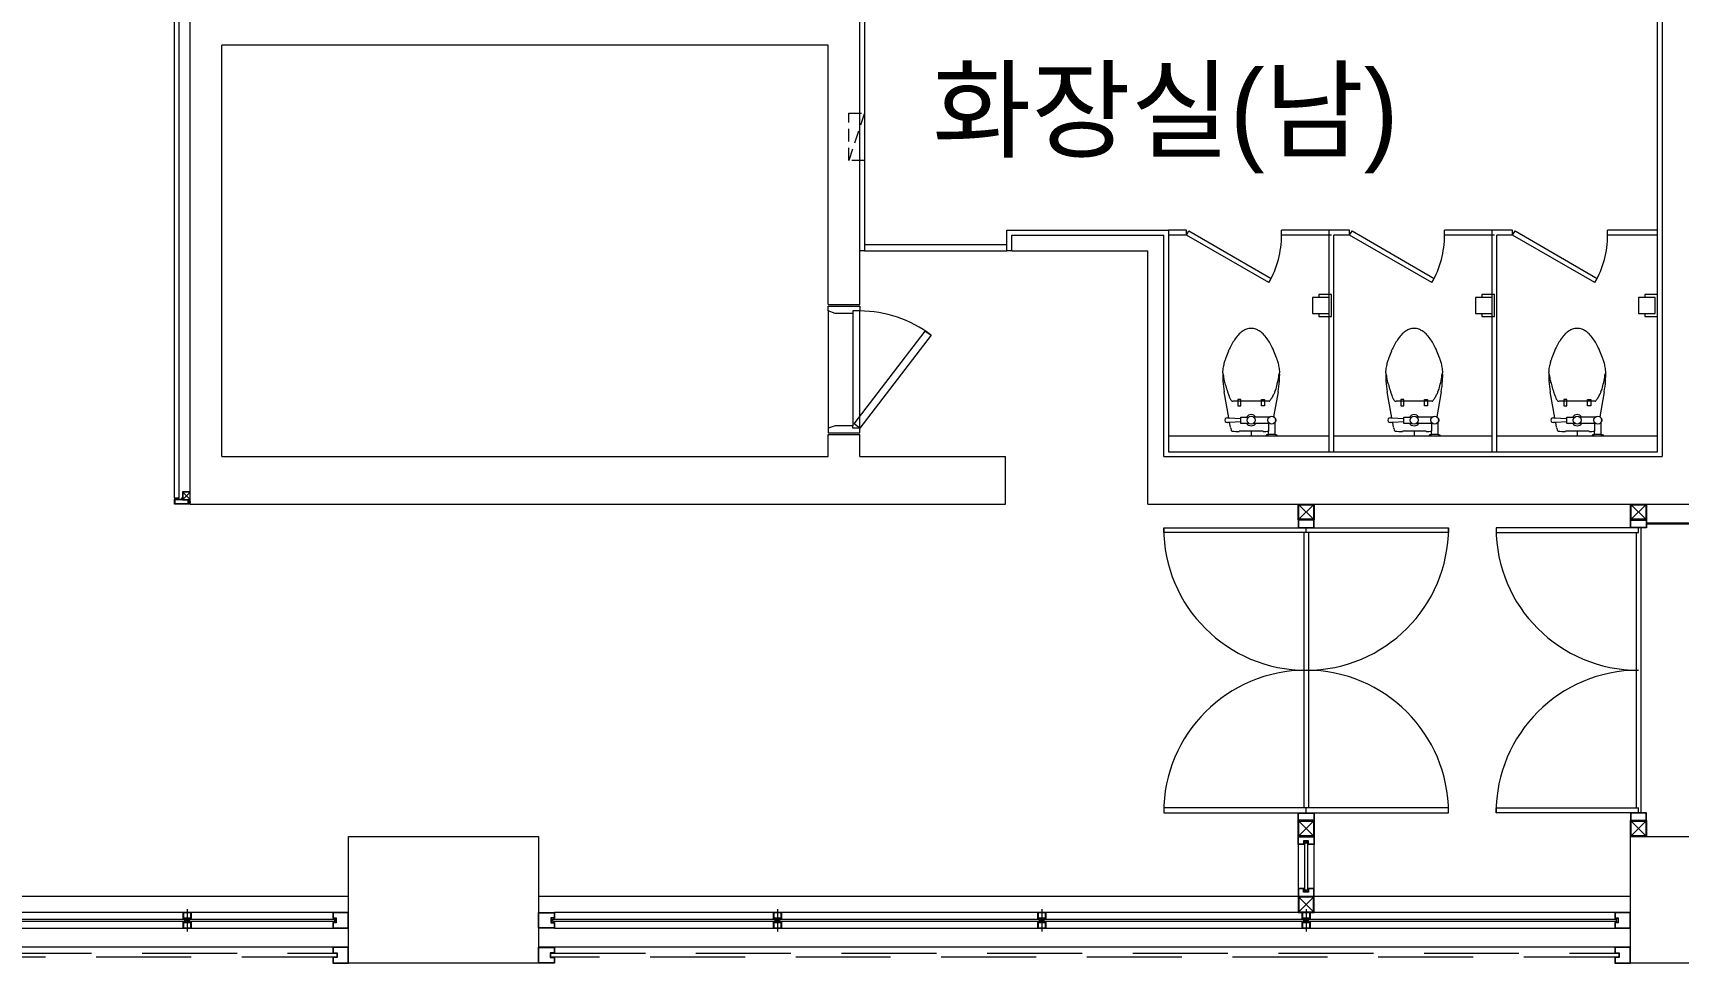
# Model space of a CAD drawing. Header units: millimetres. Extents: x 43806 to 399860, y -65551 to 59129.
# Drawn here: x 79791 to 90186, y -36874 to -30997 of the extents above; entities that cross this region are included whole.
import ezdxf
from ezdxf.enums import TextEntityAlignment as Align

# ---------------------------------------------------------------- set-up
doc = ezdxf.new("R2010")
doc.units = ezdxf.units.MM
doc.header["$LTSCALE"] = 400
doc.header["$MEASUREMENT"] = 0
doc.linetypes.add('광-XR-PLAN$0$HID', pattern=[2.3, 1.5, -0.8])
doc.linetypes.add('광-XR-PLAN$0$HIDDEN', pattern=[0.375, 0.25, -0.125])
doc.layers.add('A', color=8, linetype='CONTINUOUS', lineweight=0)
doc.styles.add('CS', font='', dxfattribs={"height": 300})
doc.styles.get('CS').set_extended_font_data('HYwulM')

msp = doc.modelspace()

# ---------------------------------------------------------------- linework, layer by layer
at = {"layer": 'A', "ltscale": 2}
for p, q in [((85016, -32714), (85016, -30224)), ((85016, -32714), (85016, -30224)), ((90086, -30224), (90086, -33674)), ((85046, -30254), (85046, -32374)), ((90056, -33644), (90056, -30254)), ((80786, -33974), (80786, -30364)), ((80986, -33674), (80986, -31074)), ((84816, -31074), (80986, -31074)), ((84816, -32714), (84816, -31074)), ((85946, -32374), (85946, -32244)), ((85946, -32244), (86913, -32244)), ((85976, -32374), (85976, -32274)), ((85976, -32274), (86836, -32274)), ((86836, -32274), (86836, -32274)), ((86836, -32274), (86936, -32274)), ((86913, -32244), (86913, -32244)), ((86913, -32244), (86966, -32244)), ((86936, -33674), (86936, -32274)), ((86966, -32244), (86966, -33644)), ((85046, -32374), (85016, -32374)), ((85046, -32334), (85946, -32334)), ((85046, -32374), (85946, -32374)), ((85976, -32374), (85946, -32374)), ((85976, -32374), (86836, -32374)), ((86836, -33974), (86836, -32374)), ((84816, -32714), (85016, -32714)), ((84816, -33674), (84816, -33534)), ((84816, -33534), (85016, -33534)), ((85016, -33674), (85016, -33534)), ((80986, -33674), (84816, -33674)), ((85016, -33674), (85936, -33674)), ((85936, -33974), (85936, -33674)), ((85936, -33974), (85936, -33674)), ((86936, -33674), (90086, -33674)), ((86966, -33644), (90056, -33644)), ((80786, -33974), (85936, -33974)), ((86836, -33974), (90286, -33974)), ((90406, -34094), (89986, -34094)), ((90412, -34100), (89986, -34100)), ((81786, -36074), (82986, -36074)), ((81786, -36874), (81786, -36074)), ((82986, -36074), (82986, -36874)), ((89886, -36074), (91086, -36074)), ((89886, -36874), (89886, -36074)), ((81786, -36454), (74886, -36454)), ((87786, -36454), (82986, -36454)), ((89886, -36454), (87886, -36454)), ((81786, -36774), (74886, -36774)), ((89886, -36774), (82986, -36774)), ((82986, -36874), (81786, -36874)), ((91086, -36874), (89886, -36874))]:
    msp.add_line(p, q, dxfattribs=at)
at = {"layer": 'A', "ltscale": 30}
for p, q in [((80686, -33934), (80686, -30314)), ((80716, -33934), (80716, -30314))]:
    msp.add_line(p, q, dxfattribs=at)
at = {"layer": 'A', "linetype": '광-XR-PLAN$0$HIDDEN', "ltscale": 0.8}
for p, q in [((85046, -31504), (84946, -31804)), ((85046, -31504), (84946, -31804)), ((84946, -31804), (84946, -31504)), ((84946, -31504), (85046, -31504)), ((84946, -31804), (84946, -31504)), ((84946, -31504), (85046, -31504)), ((85046, -31504), (85046, -31804)), ((85046, -31504), (85046, -31804)), ((85046, -31804), (84946, -31804)), ((85046, -31804), (84946, -31804))]:
    msp.add_line(p, q, dxfattribs=at)
at = {"layer": 'A', "linetype": 'Continuous'}
for p, q in [((87081, -32244), (86966, -32244)), ((87081, -32274), (86966, -32274)), ((87081, -32274), (87081, -32244)), ((87081, -32274), (87096, -32248)), ((87601, -32574), (87081, -32274)), ((87096, -32248), (87615, -32548)), ((87996, -32244), (87681, -32244)), ((87681, -32274), (87681, -32244)), ((87681, -32274), (87681, -32244)), ((87996, -32274), (87681, -32274)), ((87981, -33644), (87981, -32244)), ((88111, -32244), (87981, -32244)), ((88011, -33644), (88011, -32274)), ((88111, -32274), (88011, -32274)), ((88111, -32274), (88111, -32244)), ((88111, -32274), (88126, -32248)), ((88631, -32574), (88111, -32274)), ((88126, -32248), (88645, -32548)), ((89026, -32244), (88711, -32244)), ((88711, -32274), (88711, -32244)), ((88711, -32274), (88711, -32244)), ((89026, -32274), (88711, -32274)), ((89011, -33644), (89011, -32244)), ((89141, -32244), (89011, -32244)), ((89041, -33644), (89041, -32274)), ((89141, -32274), (89041, -32274)), ((89141, -32274), (89141, -32244)), ((89141, -32274), (89156, -32248)), ((89661, -32574), (89141, -32274)), ((89156, -32248), (89675, -32548)), ((90056, -32244), (89741, -32244)), ((89741, -32274), (89741, -32244)), ((89741, -32274), (89741, -32244)), ((90056, -32274), (89741, -32274)), ((87981, -32669), (87876, -32669)), ((87876, -32669), (87876, -32769)), ((87996, -32649), (87916, -32649)), ((87916, -32649), (87916, -32669)), ((87981, -32769), (87981, -32669)), ((87996, -32789), (87996, -32649)), ((89011, -32669), (88906, -32669)), ((88906, -32669), (88906, -32769)), ((89026, -32649), (88946, -32649)), ((88946, -32649), (88946, -32669)), ((89011, -32769), (89011, -32669)), ((89026, -32789), (89026, -32649)), ((90041, -32669), (89936, -32669)), ((89936, -32669), (89936, -32769)), ((90056, -32649), (89976, -32649)), ((89976, -32649), (89976, -32669)), ((90041, -32769), (90041, -32669)), ((90056, -32789), (90056, -32649)), ((87876, -32769), (87981, -32769)), ((87916, -32769), (87916, -32789)), ((87916, -32789), (87996, -32789)), ((88906, -32769), (89011, -32769)), ((88946, -32769), (88946, -32789)), ((88946, -32789), (89026, -32789)), ((89936, -32769), (90041, -32769)), ((89976, -32769), (89976, -32789)), ((89976, -32789), (90056, -32789)), ((87348, -33430), (87319, -33264)), ((87489, -33324), (87374, -33324)), ((87404, -33314), (87404, -33354)), ((87424, -33314), (87404, -33314)), ((87404, -33354), (87424, -33354)), ((87424, -33354), (87424, -33314)), ((87604, -33324), (87489, -33324)), ((87554, -33354), (87554, -33314)), ((87554, -33314), (87574, -33314)), ((87574, -33354), (87554, -33354)), ((87574, -33314), (87574, -33354)), ((87659, -33264), (87631, -33423)), ((88378, -33430), (88349, -33264)), ((88519, -33324), (88404, -33324)), ((88434, -33314), (88434, -33354)), ((88454, -33314), (88434, -33314)), ((88434, -33354), (88454, -33354)), ((88454, -33354), (88454, -33314)), ((88634, -33324), (88519, -33324)), ((88584, -33354), (88584, -33314)), ((88584, -33314), (88604, -33314)), ((88604, -33354), (88584, -33354)), ((88604, -33314), (88604, -33354)), ((88689, -33264), (88661, -33423)), ((89408, -33430), (89379, -33264)), ((89549, -33324), (89434, -33324)), ((89464, -33314), (89464, -33354)), ((89484, -33314), (89464, -33314)), ((89464, -33354), (89484, -33354)), ((89484, -33354), (89484, -33314)), ((89664, -33324), (89549, -33324)), ((89614, -33354), (89614, -33314)), ((89614, -33314), (89634, -33314)), ((89634, -33354), (89614, -33354)), ((89634, -33314), (89634, -33354)), ((89719, -33264), (89691, -33423)), ((87339, -33429), (87348, -33430)), ((87353, -33459), (87339, -33459)), ((87348, -33430), (87424, -33434)), ((87424, -33454), (87353, -33459)), ((87359, -33489), (87353, -33459)), ((87424, -33424), (87474, -33424)), ((87424, -33464), (87424, -33424)), ((87474, -33464), (87424, -33464)), ((87604, -33424), (87504, -33424)), ((87604, -33464), (87504, -33464)), ((87599, -33459), (87599, -33513)), ((87639, -33459), (87639, -33534)), ((88369, -33429), (88378, -33430)), ((88383, -33459), (88369, -33459)), ((88378, -33430), (88454, -33434)), ((88454, -33454), (88383, -33459)), ((88389, -33489), (88383, -33459)), ((88454, -33424), (88504, -33424)), ((88454, -33464), (88454, -33424)), ((88504, -33464), (88454, -33464)), ((88634, -33424), (88534, -33424)), ((88634, -33464), (88534, -33464)), ((88629, -33459), (88629, -33513)), ((88669, -33459), (88669, -33534)), ((89399, -33429), (89408, -33430)), ((89413, -33459), (89399, -33459)), ((89408, -33430), (89484, -33434)), ((89484, -33454), (89413, -33459)), ((89419, -33489), (89413, -33459)), ((89484, -33424), (89534, -33424)), ((89484, -33464), (89484, -33424)), ((89534, -33464), (89484, -33464)), ((89664, -33424), (89564, -33424)), ((89664, -33464), (89564, -33464)), ((89659, -33459), (89659, -33513)), ((89699, -33459), (89699, -33534)), ((87981, -33544), (86966, -33544)), ((87489, -33514), (87414, -33514)), ((87489, -33514), (87489, -33544)), ((87564, -33514), (87489, -33514)), ((87584, -33544), (87589, -33534)), ((87654, -33544), (87584, -33544)), ((87589, -33534), (87599, -33534)), ((87599, -33534), (87599, -33513)), ((87639, -33534), (87599, -33534)), ((87639, -33534), (87649, -33534)), ((87649, -33534), (87654, -33544)), ((89011, -33544), (88011, -33544)), ((88519, -33514), (88444, -33514)), ((88519, -33514), (88519, -33544)), ((88594, -33514), (88519, -33514)), ((88614, -33544), (88619, -33534)), ((88684, -33544), (88614, -33544)), ((88619, -33534), (88629, -33534)), ((88629, -33534), (88629, -33513)), ((88669, -33534), (88629, -33534)), ((88669, -33534), (88679, -33534)), ((88679, -33534), (88684, -33544)), ((90056, -33544), (89041, -33544)), ((89549, -33514), (89474, -33514)), ((89549, -33514), (89549, -33544)), ((89624, -33514), (89549, -33514)), ((89644, -33544), (89649, -33534)), ((89714, -33544), (89644, -33544)), ((89649, -33534), (89659, -33534)), ((89659, -33534), (89659, -33513)), ((89699, -33534), (89659, -33534)), ((89699, -33534), (89709, -33534)), ((89709, -33534), (89714, -33544))]:
    msp.add_line(p, q, dxfattribs=at)
at = {"layer": 'A'}
for p, q in [((84816, -32754), (84816, -32724)), ((84816, -32724), (85016, -32724)), ((85016, -32724), (85016, -32724)), ((85016, -32724), (85016, -32754)), ((84816, -32754), (84816, -33494)), ((84861, -32769), (84816, -32754)), ((84816, -32754), (84816, -32754)), ((84971, -32769), (84861, -32769)), ((85016, -32754), (84971, -32754)), ((84971, -32754), (84971, -32769)), ((84971, -32769), (84971, -33479)), ((85016, -33494), (85016, -32754)), ((84981, -33467), (85430, -32881)), ((85466, -32907), (85016, -33494)), ((85430, -32881), (85466, -32907)), ((85016, -33494), (84981, -33467)), ((84861, -33479), (84816, -33494)), ((84816, -33494), (84816, -33494)), ((84816, -33494), (84816, -33524)), ((84816, -33524), (85016, -33524)), ((84971, -33479), (84861, -33479)), ((84971, -33494), (84971, -33479)), ((85016, -33494), (84971, -33494)), ((85016, -33524), (85016, -33494)), ((85016, -33524), (85016, -33524)), ((80686, -33934), (80716, -33934)), ((80686, -33934), (80716, -33934)), ((80686, -33944), (80733, -33944)), ((80686, -33947), (80686, -33944)), ((80686, -33974), (80686, -33947)), ((80776, -33974), (80686, -33974)), ((80736, -33947), (80689, -33947)), ((80689, -33947), (80689, -33971)), ((80689, -33971), (80773, -33971)), ((80733, -33944), (80733, -33934)), ((80733, -33934), (80736, -33934)), ((80786, -33897), (80736, -33897)), ((80736, -33897), (80736, -33947)), ((80786, -33897), (80736, -33897)), ((80736, -33897), (80736, -33947)), ((80736, -33934), (80736, -33947)), ((80736, -33947), (80786, -33947)), ((80736, -33947), (80786, -33947)), ((80784, -33945), (80738, -33899)), ((80784, -33899), (80738, -33899)), ((80738, -33899), (80738, -33945)), ((80784, -33899), (80738, -33945)), ((80738, -33945), (80784, -33945)), ((80773, -33971), (80773, -33947)), ((80773, -33947), (80776, -33947)), ((80776, -33947), (80776, -33974)), ((80784, -33945), (80784, -33899)), ((80786, -33947), (80786, -33897)), ((80786, -33947), (80786, -33897)), ((87786, -34074), (87786, -33974)), ((87786, -33974), (87886, -33974)), ((87882, -34070), (87790, -33978)), ((87790, -34070), (87882, -33978)), ((87790, -34070), (87790, -33978)), ((87790, -33978), (87882, -33978)), ((87882, -33978), (87882, -34070)), ((87886, -33974), (87886, -34074)), ((89886, -34074), (89886, -33974)), ((89886, -33974), (89986, -33974)), ((89982, -34070), (89890, -33978)), ((89890, -34070), (89982, -33978)), ((89890, -34070), (89890, -33978)), ((89890, -33978), (89982, -33978)), ((89982, -33978), (89982, -34070)), ((89986, -33974), (89986, -34074)), ((87886, -34074), (87786, -34074)), ((87886, -34074), (87786, -34074)), ((87786, -34074), (87786, -34124)), ((87884, -34076), (87788, -34076)), ((87788, -34076), (87788, -34122)), ((87882, -34070), (87790, -34070)), ((87884, -34122), (87884, -34076)), ((87886, -34124), (87886, -34074)), ((89986, -34074), (89886, -34074)), ((89886, -34124), (89886, -34074)), ((89886, -34074), (89986, -34074)), ((89888, -34122), (89888, -34076)), ((89888, -34076), (89984, -34076)), ((89982, -34070), (89890, -34070)), ((89984, -34076), (89984, -34122)), ((89986, -34074), (89986, -34124)), ((86936, -34154), (86936, -34124)), ((86936, -34124), (88736, -34124)), ((88736, -34154), (86936, -34154)), ((87786, -34124), (87886, -34124)), ((87788, -34122), (87884, -34122)), ((87821, -34154), (87821, -35894)), ((87836, -34154), (87836, -34124)), ((87851, -34154), (87851, -35894)), ((88736, -34124), (88736, -34154)), ((89936, -34124), (89036, -34124)), ((89036, -34124), (89036, -34154)), ((89036, -34154), (89936, -34154)), ((89986, -34124), (89886, -34124)), ((89984, -34122), (89888, -34122)), ((89921, -34154), (89921, -35894)), ((89936, -34154), (89936, -34124)), ((89951, -34124), (89951, -35924)), ((88736, -35894), (86936, -35894)), ((86936, -35894), (86936, -35924)), ((86936, -35924), (88736, -35924)), ((87786, -35924), (87886, -35924)), ((87786, -35974), (87786, -35924)), ((87788, -35926), (87884, -35926)), ((87788, -35972), (87788, -35926)), ((87836, -35924), (87836, -35894)), ((87884, -35926), (87884, -35972)), ((87886, -35924), (87886, -35974)), ((88736, -35924), (88736, -35894)), ((89036, -35924), (89036, -35894)), ((89036, -35894), (89936, -35894)), ((89936, -35924), (89036, -35924)), ((89986, -35924), (89886, -35924)), ((89886, -35924), (89886, -35974)), ((89984, -35926), (89888, -35926)), ((89888, -35926), (89888, -35972)), ((89936, -35924), (89936, -35894)), ((89984, -35972), (89984, -35926)), ((89986, -35974), (89986, -35924)), ((87786, -36074), (87786, -35974)), ((87786, -35974), (87886, -35974)), ((87886, -35974), (87786, -35974)), ((87884, -35972), (87788, -35972)), ((87882, -36070), (87790, -35978)), ((87790, -36070), (87882, -35978)), ((87790, -36070), (87790, -35978)), ((87790, -35978), (87882, -35978)), ((87882, -36070), (87790, -36070)), ((87882, -35978), (87882, -36070)), ((87886, -35974), (87886, -36074)), ((89886, -36074), (89886, -35974)), ((89886, -35974), (89986, -35974)), ((89886, -35974), (89986, -35974)), ((89888, -35972), (89984, -35972)), ((89982, -36070), (89890, -35978)), ((89890, -36070), (89982, -35978)), ((89890, -36070), (89890, -35978)), ((89890, -35978), (89982, -35978)), ((89982, -36070), (89890, -36070)), ((89982, -35978), (89982, -36070)), ((89986, -35974), (89986, -36074)), ((87886, -36074), (87786, -36074)), ((87786, -36124), (87786, -36074)), ((87786, -36074), (87886, -36074)), ((87786, -36124), (87786, -36404)), ((87822, -36124), (87786, -36124)), ((87788, -36122), (87788, -36076)), ((87788, -36076), (87884, -36076)), ((87820, -36122), (87788, -36122)), ((87852, -36102), (87820, -36102)), ((87820, -36102), (87820, -36122)), ((87822, -36114), (87850, -36104)), ((87822, -36104), (87850, -36104)), ((87822, -36114), (87822, -36104)), ((87850, -36104), (87822, -36104)), ((87822, -36104), (87822, -36124)), ((87850, -36114), (87822, -36114)), ((87828, -36414), (87828, -36114)), ((87828, -36114), (87844, -36114)), ((87844, -36114), (87844, -36414)), ((87850, -36104), (87850, -36114)), ((87850, -36124), (87850, -36104)), ((87886, -36124), (87850, -36124)), ((87852, -36122), (87852, -36102)), ((87884, -36122), (87852, -36122)), ((87884, -36076), (87884, -36122)), ((87886, -36074), (87886, -36124)), ((87886, -36404), (87886, -36124)), ((89986, -36074), (89886, -36074)), ((87822, -36404), (87786, -36404)), ((87786, -36404), (87786, -36454)), ((87886, -36454), (87786, -36454)), ((87786, -36454), (87786, -36554)), ((87786, -36454), (87886, -36454)), ((87820, -36406), (87788, -36406)), ((87788, -36406), (87788, -36452)), ((87788, -36452), (87884, -36452)), ((87790, -36550), (87882, -36458)), ((87882, -36550), (87790, -36458)), ((87882, -36458), (87790, -36458)), ((87790, -36458), (87790, -36550)), ((87820, -36426), (87820, -36406)), ((87852, -36426), (87820, -36426)), ((87822, -36424), (87822, -36404)), ((87822, -36414), (87850, -36424)), ((87850, -36414), (87822, -36414)), ((87822, -36414), (87822, -36424)), ((87822, -36424), (87850, -36424)), ((87850, -36424), (87822, -36424)), ((87844, -36414), (87828, -36414)), ((87850, -36404), (87850, -36424)), ((87886, -36404), (87850, -36404)), ((87850, -36424), (87850, -36414)), ((87852, -36406), (87852, -36426)), ((87884, -36406), (87852, -36406)), ((87882, -36550), (87882, -36458)), ((87884, -36452), (87884, -36406)), ((87886, -36454), (87886, -36404)), ((87886, -36554), (87886, -36454)), ((81686, -36554), (74986, -36554)), ((80741, -36590), (80741, -36554)), ((80741, -36554), (80791, -36554)), ((80761, -36590), (80741, -36590)), ((80789, -36556), (80743, -36556)), ((80743, -36556), (80743, -36588)), ((80743, -36588), (80763, -36588)), ((80751, -36590), (80761, -36618)), ((80751, -36618), (80751, -36590)), ((80751, -36590), (80761, -36590)), ((80761, -36590), (80761, -36618)), ((80761, -36618), (80761, -36590)), ((80763, -36588), (80763, -36620)), ((80766, -36534), (80766, -36674)), ((80769, -36620), (80769, -36588)), ((80769, -36588), (80789, -36588)), ((80781, -36590), (80771, -36618)), ((80771, -36590), (80771, -36618)), ((80781, -36590), (80771, -36590)), ((80791, -36590), (80771, -36590)), ((80771, -36590), (80771, -36618)), ((80781, -36618), (80781, -36590)), ((80789, -36588), (80789, -36556)), ((80791, -36554), (80791, -36590)), ((81786, -36554), (81686, -36554)), ((81686, -36554), (81686, -36590)), ((81686, -36590), (81706, -36590)), ((81784, -36556), (81688, -36556)), ((81688, -36556), (81688, -36588)), ((81688, -36588), (81708, -36588)), ((81706, -36590), (81706, -36618)), ((81708, -36588), (81708, -36620)), ((81784, -36652), (81784, -36556)), ((81786, -36654), (81786, -36554)), ((82986, -36654), (82986, -36554)), ((82986, -36554), (83086, -36554)), ((82988, -36652), (82988, -36556)), ((82988, -36556), (83084, -36556)), ((83084, -36588), (83064, -36588)), ((83064, -36588), (83064, -36620)), ((83086, -36590), (83066, -36590)), ((83066, -36590), (83066, -36618)), ((83084, -36556), (83084, -36588)), ((89786, -36554), (83086, -36554)), ((83086, -36554), (83086, -36590)), ((84471, -36590), (84471, -36554)), ((84471, -36554), (84521, -36554)), ((84491, -36590), (84471, -36590)), ((84519, -36556), (84473, -36556)), ((84473, -36556), (84473, -36588)), ((84473, -36588), (84493, -36588)), ((84481, -36590), (84491, -36618)), ((84481, -36618), (84481, -36590)), ((84481, -36590), (84491, -36590)), ((84491, -36590), (84491, -36618)), ((84491, -36618), (84491, -36590)), ((84493, -36588), (84493, -36620)), ((84496, -36534), (84496, -36674)), ((84499, -36620), (84499, -36588)), ((84499, -36588), (84519, -36588)), ((84511, -36590), (84501, -36618)), ((84501, -36590), (84501, -36618)), ((84511, -36590), (84501, -36590)), ((84521, -36590), (84501, -36590)), ((84501, -36590), (84501, -36618)), ((84511, -36618), (84511, -36590)), ((84519, -36588), (84519, -36556)), ((84521, -36554), (84521, -36590)), ((86141, -36590), (86141, -36554)), ((86141, -36554), (86191, -36554)), ((86161, -36590), (86141, -36590)), ((86189, -36556), (86143, -36556)), ((86143, -36556), (86143, -36588)), ((86143, -36588), (86163, -36588)), ((86151, -36590), (86161, -36618)), ((86151, -36618), (86151, -36590)), ((86151, -36590), (86161, -36590)), ((86161, -36590), (86161, -36618)), ((86161, -36618), (86161, -36590)), ((86163, -36588), (86163, -36620)), ((86166, -36534), (86166, -36674)), ((86169, -36620), (86169, -36588)), ((86169, -36588), (86189, -36588)), ((86181, -36590), (86171, -36618)), ((86171, -36590), (86171, -36618)), ((86181, -36590), (86171, -36590)), ((86191, -36590), (86171, -36590)), ((86171, -36590), (86171, -36618)), ((86181, -36618), (86181, -36590)), ((86189, -36588), (86189, -36556)), ((86191, -36554), (86191, -36590)), ((87786, -36554), (87886, -36554)), ((87790, -36550), (87882, -36550)), ((87811, -36590), (87811, -36554)), ((87811, -36554), (87861, -36554)), ((87831, -36590), (87811, -36590)), ((87859, -36556), (87813, -36556)), ((87813, -36556), (87813, -36588)), ((87813, -36588), (87833, -36588)), ((87821, -36590), (87831, -36618)), ((87821, -36618), (87821, -36590)), ((87821, -36590), (87831, -36590)), ((87831, -36590), (87831, -36618)), ((87831, -36618), (87831, -36590)), ((87833, -36588), (87833, -36620)), ((87836, -36534), (87836, -36674)), ((87839, -36620), (87839, -36588)), ((87839, -36588), (87859, -36588)), ((87851, -36590), (87841, -36618)), ((87841, -36590), (87841, -36618)), ((87851, -36590), (87841, -36590)), ((87861, -36590), (87841, -36590)), ((87841, -36590), (87841, -36618)), ((87851, -36618), (87851, -36590)), ((87859, -36588), (87859, -36556)), ((87861, -36554), (87861, -36590)), ((89886, -36554), (89786, -36554)), ((89786, -36554), (89786, -36590)), ((89786, -36590), (89806, -36590)), ((89884, -36556), (89788, -36556)), ((89788, -36556), (89788, -36588)), ((89788, -36588), (89808, -36588)), ((89806, -36590), (89806, -36618)), ((89808, -36588), (89808, -36620)), ((89884, -36652), (89884, -36556)), ((89886, -36654), (89886, -36554)), ((74976, -36596), (81696, -36596)), ((81696, -36612), (74976, -36612)), ((74986, -36654), (81686, -36654)), ((80741, -36618), (80761, -36618)), ((80741, -36654), (80741, -36618)), ((80791, -36654), (80741, -36654)), ((80763, -36620), (80743, -36620)), ((80743, -36620), (80743, -36652)), ((80743, -36652), (80789, -36652)), ((80761, -36618), (80751, -36618)), ((80789, -36620), (80769, -36620)), ((80771, -36618), (80781, -36618)), ((80771, -36618), (80791, -36618)), ((80789, -36652), (80789, -36620)), ((80791, -36618), (80791, -36654)), ((81706, -36618), (81686, -36618)), ((81686, -36618), (81686, -36654)), ((81686, -36654), (81786, -36654)), ((81708, -36620), (81688, -36620)), ((81688, -36620), (81688, -36652)), ((81688, -36652), (81784, -36652)), ((81696, -36596), (81696, -36612)), ((83086, -36654), (82986, -36654)), ((83084, -36652), (82988, -36652)), ((83064, -36620), (83084, -36620)), ((83066, -36618), (83086, -36618)), ((83076, -36612), (83076, -36596)), ((83076, -36596), (89796, -36596)), ((89796, -36612), (83076, -36612)), ((83084, -36620), (83084, -36652)), ((83086, -36618), (83086, -36654)), ((83086, -36654), (89786, -36654)), ((84471, -36618), (84491, -36618)), ((84471, -36654), (84471, -36618)), ((84521, -36654), (84471, -36654)), ((84493, -36620), (84473, -36620)), ((84473, -36620), (84473, -36652)), ((84473, -36652), (84519, -36652)), ((84491, -36618), (84481, -36618)), ((84519, -36620), (84499, -36620)), ((84501, -36618), (84511, -36618)), ((84501, -36618), (84521, -36618)), ((84519, -36652), (84519, -36620)), ((84521, -36618), (84521, -36654)), ((86141, -36618), (86161, -36618)), ((86141, -36654), (86141, -36618)), ((86191, -36654), (86141, -36654)), ((86163, -36620), (86143, -36620)), ((86143, -36620), (86143, -36652)), ((86143, -36652), (86189, -36652)), ((86161, -36618), (86151, -36618)), ((86189, -36620), (86169, -36620)), ((86171, -36618), (86181, -36618)), ((86171, -36618), (86191, -36618)), ((86189, -36652), (86189, -36620)), ((86191, -36618), (86191, -36654)), ((87811, -36618), (87831, -36618)), ((87811, -36654), (87811, -36618)), ((87861, -36654), (87811, -36654)), ((87833, -36620), (87813, -36620)), ((87813, -36620), (87813, -36652)), ((87813, -36652), (87859, -36652)), ((87831, -36618), (87821, -36618)), ((87859, -36620), (87839, -36620)), ((87841, -36618), (87851, -36618)), ((87841, -36618), (87861, -36618)), ((87859, -36652), (87859, -36620)), ((87861, -36618), (87861, -36654)), ((89806, -36618), (89786, -36618)), ((89786, -36618), (89786, -36654)), ((89786, -36654), (89886, -36654)), ((89808, -36620), (89788, -36620)), ((89788, -36620), (89788, -36652)), ((89788, -36652), (89884, -36652)), ((89796, -36596), (89796, -36612)), ((81786, -36774), (81686, -36774)), ((81686, -36774), (81686, -36812)), ((81784, -36776), (81688, -36776)), ((81688, -36776), (81688, -36810)), ((81784, -36872), (81784, -36776)), ((81786, -36874), (81786, -36774)), ((81786, -36774), (81786, -36774)), ((82986, -36774), (83086, -36774)), ((82986, -36874), (82986, -36774)), ((82986, -36774), (82986, -36774)), ((82988, -36776), (83084, -36776)), ((82988, -36872), (82988, -36776)), ((83084, -36776), (83084, -36810)), ((83086, -36774), (83086, -36812)), ((89886, -36774), (89786, -36774)), ((89786, -36774), (89786, -36812)), ((89884, -36776), (89788, -36776)), ((89788, -36776), (89788, -36810)), ((89884, -36872), (89884, -36776)), ((89886, -36874), (89886, -36774)), ((89886, -36774), (89886, -36774)), ((81686, -36812), (81711, -36812)), ((81711, -36837), (81686, -36837)), ((81686, -36837), (81686, -36874)), ((81686, -36874), (81786, -36874)), ((81688, -36810), (81713, -36810)), ((81713, -36839), (81688, -36839)), ((81688, -36839), (81688, -36872)), ((81688, -36872), (81784, -36872)), ((81711, -36812), (81711, -36837)), ((81713, -36810), (81713, -36839)), ((83086, -36874), (82986, -36874)), ((83084, -36872), (82988, -36872)), ((83084, -36810), (83059, -36810)), ((83059, -36810), (83059, -36839)), ((83059, -36839), (83084, -36839)), ((83086, -36812), (83061, -36812)), ((83061, -36812), (83061, -36837)), ((83061, -36837), (83086, -36837)), ((83084, -36839), (83084, -36872)), ((83086, -36837), (83086, -36874)), ((89786, -36812), (89811, -36812)), ((89811, -36837), (89786, -36837)), ((89786, -36837), (89786, -36874)), ((89786, -36874), (89886, -36874)), ((89788, -36810), (89813, -36810)), ((89813, -36839), (89788, -36839)), ((89788, -36839), (89788, -36872)), ((89788, -36872), (89884, -36872)), ((89811, -36812), (89811, -36837)), ((89813, -36810), (89813, -36839))]:
    msp.add_line(p, q, dxfattribs=at)
at = {"layer": 'A', "linetype": '광-XR-PLAN$0$HID'}
for p, q in [((74961, -36812), (81711, -36812)), ((81711, -36837), (74961, -36837)), ((81711, -36812), (81711, -36837)), ((83061, -36837), (83061, -36812)), ((83061, -36812), (89811, -36812)), ((89811, -36837), (83061, -36837)), ((89811, -36812), (89811, -36837))]:
    msp.add_line(p, q, dxfattribs=at)
at = {"layer": 'A', "linetype": 'Continuous'}
for centre in [(87489, -33444), (87619, -33444), (88519, -33444), (88649, -33444), (89549, -33444), (89679, -33444)]:
    msp.add_circle(centre, 25, dxfattribs=at)
at = {"layer": 'A'}
for centre in [(80700, -33939), (80781, -33961)]:
    msp.add_circle(centre, 5, dxfattribs=at)
at = {"layer": 'A', "linetype": 'Continuous'}
for centre, radius, start, end in [((87081, -32274), 600, 330, 0), ((88111, -32274), 600, 330, 0), ((89141, -32274), 600, 330, 0), ((87562, -33060), 217, 143.1301, 152.4927), ((87606, -33093), 273, 134.7808, 143.1301), ((87530, -33016), 165, 123.6901, 134.7808), ((87484, -32948), 82.6, 107.9901, 123.6901), ((87492, -32972), 108, 99.4623, 107.9901), ((87489, -32952), 87.7, 90, 99.4623), ((87489, -32952), 87.7, 80.5377, 90), ((87486, -32972), 108, 72.0099, 80.5377), ((87493, -32948), 82.6, 56.3099, 72.0099), ((87448, -33016), 165, 45.2192, 56.3099), ((87372, -33093), 273, 36.8699, 45.2192), ((87416, -33060), 217, 27.5073, 36.8699), ((88592, -33060), 217, 143.1301, 152.4927), ((88636, -33093), 273, 134.7808, 143.1301), ((88560, -33016), 165, 123.6901, 134.7808), ((88514, -32948), 82.6, 107.9901, 123.6901), ((88522, -32972), 108, 99.4623, 107.9901), ((88519, -32952), 87.7, 90, 99.4623), ((88519, -32952), 87.7, 80.5377, 90), ((88516, -32972), 108, 72.0099, 80.5377), ((88523, -32948), 82.6, 56.3099, 72.0099), ((88478, -33016), 165, 45.2192, 56.3099), ((88402, -33093), 273, 36.8699, 45.2192), ((88446, -33060), 217, 27.5073, 36.8699), ((89622, -33060), 217, 143.1301, 152.4927), ((89666, -33093), 273, 134.7808, 143.1301), ((89590, -33016), 165, 123.6901, 134.7808), ((89544, -32948), 82.6, 107.9901, 123.6901), ((89552, -32972), 108, 99.4623, 107.9901), ((89549, -32952), 87.7, 90, 99.4623), ((89549, -32952), 87.7, 80.5377, 90), ((89546, -32972), 108, 72.0099, 80.5377), ((89553, -32948), 82.6, 56.3099, 72.0099), ((89508, -33016), 165, 45.2192, 56.3099), ((89432, -33093), 273, 36.8699, 45.2192), ((89476, -33060), 217, 27.5073, 36.8699), ((88278, -33386), 1007, 160.4892, 161.5651), ((87859, -33237), 562, 156.0375, 160.4892), ((88155, -33369), 887, 152.4927, 156.0375), ((86822, -33369), 887, 23.9625, 27.5073), ((87119, -33237), 562, 19.5108, 23.9625), ((86700, -33386), 1007, 18.4349, 19.5108), ((89308, -33386), 1007, 160.4892, 161.5651), ((88889, -33237), 562, 156.0375, 160.4892), ((89185, -33369), 887, 152.4927, 156.0375), ((87852, -33369), 887, 23.9625, 27.5073), ((88149, -33237), 562, 19.5108, 23.9625), ((87730, -33386), 1007, 18.4349, 19.5108), ((90338, -33386), 1007, 160.4892, 161.5651), ((89919, -33237), 562, 156.0375, 160.4892), ((90215, -33369), 887, 152.4927, 156.0375), ((88882, -33369), 887, 23.9625, 27.5073), ((89179, -33237), 562, 19.5108, 23.9625), ((88760, -33386), 1007, 18.4349, 19.5108), ((87612, -33155), 304, 171.2538, 178.0277), ((87750, -33160), 441, 178.0277, 184.7636), ((87523, -33141), 213, 163.1639, 171.2538), ((87556, -33137), 244, 184.3987, 193.5834), ((87755, -33211), 456, 161.5651, 163.1639), ((87223, -33211), 456, 16.8361, 18.4349), ((87455, -33141), 213, 8.7462, 16.8361), ((87329, -33126), 337, 348.3435, 355.6013), ((87366, -33155), 304, 1.9723, 8.7462), ((87228, -33160), 441, 355.2364, 1.9723), ((88642, -33155), 304, 171.2538, 178.0277), ((88780, -33160), 441, 178.0277, 184.7636), ((88553, -33141), 213, 163.1639, 171.2538), ((88586, -33137), 244, 184.3987, 193.5834), ((88785, -33211), 456, 161.5651, 163.1639), ((88253, -33211), 456, 16.8361, 18.4349), ((88485, -33141), 213, 8.7462, 16.8361), ((88359, -33126), 337, 348.3435, 355.6013), ((88396, -33155), 304, 1.9723, 8.7462), ((88258, -33160), 441, 355.2364, 1.9723), ((89672, -33155), 304, 171.2538, 178.0277), ((89810, -33160), 441, 178.0277, 184.7636), ((89583, -33141), 213, 163.1639, 171.2538), ((89616, -33137), 244, 184.3987, 193.5834), ((89815, -33211), 456, 161.5651, 163.1639), ((89283, -33211), 456, 16.8361, 18.4349), ((89515, -33141), 213, 8.7462, 16.8361), ((89389, -33126), 337, 348.3435, 355.6013), ((89426, -33155), 304, 1.9723, 8.7462), ((89288, -33160), 441, 355.2364, 1.9723), ((88082, -33132), 775, 184.7636, 189.8466), ((88124, -33000), 828, 193.5834, 195.9454), ((88351, -32935), 1064, 195.9454, 198.0286), ((87423, -33174), 234, 337.1947, 344.0546), ((87072, -33073), 599, 344.0546, 348.3435), ((86896, -33132), 775, 350.1534, 355.2364), ((89112, -33132), 775, 184.7636, 189.8466), ((89154, -33000), 828, 193.5834, 195.9454), ((89381, -32935), 1064, 195.9454, 198.0286), ((88453, -33174), 234, 337.1947, 344.0546), ((88102, -33073), 599, 344.0546, 348.3435), ((87926, -33132), 775, 350.1534, 355.2364), ((90142, -33132), 775, 184.7636, 189.8466), ((90184, -33000), 828, 193.5834, 195.9454), ((90411, -32935), 1064, 195.9454, 198.0286), ((89483, -33174), 234, 337.1947, 344.0546), ((89132, -33073), 599, 344.0546, 348.3435), ((88956, -33132), 775, 350.1534, 355.2364), ((87875, -33090), 564, 198.0286, 200.556), ((87620, -33186), 291, 200.556, 204.0722), ((87404, -33282), 54.8, 204.0722, 225), ((87374, -33312), 12.3, 225, 270), ((87604, -33321), 3.54, 270, 323.1301), ((87467, -33218), 174, 323.1301, 330.4325), ((87206, -33070), 475, 330.4325, 333.4349), ((87360, -33147), 303, 333.4349, 337.1947), ((88905, -33090), 564, 198.0286, 200.556), ((88650, -33186), 291, 200.556, 204.0722), ((88434, -33282), 54.8, 204.0722, 225), ((88404, -33312), 12.3, 225, 270), ((88634, -33321), 3.54, 270, 323.1301), ((88497, -33218), 174, 323.1301, 330.4325), ((88236, -33070), 475, 330.4325, 333.4349), ((88390, -33147), 303, 333.4349, 337.1947), ((89935, -33090), 564, 198.0286, 200.556), ((89680, -33186), 291, 200.556, 204.0722), ((89464, -33282), 54.8, 204.0722, 225), ((89434, -33312), 12.3, 225, 270), ((89664, -33321), 3.54, 270, 323.1301), ((89527, -33218), 174, 323.1301, 330.4325), ((89266, -33070), 475, 330.4325, 333.4349), ((89420, -33147), 303, 333.4349, 337.1947), ((87338, -33444), 15, 86.6335, 273.3665), ((87489, -33444), 35, 34.8499, 145.1501), ((87489, -33444), 35, 214.8499, 325.1501), ((87619, -33444), 25, 323.1301, 61.0628), ((88368, -33444), 15, 86.6335, 273.3665), ((88519, -33444), 35, 34.8499, 145.1501), ((88519, -33444), 35, 214.8499, 325.1501), ((88649, -33444), 25, 323.1301, 61.0628), ((89398, -33444), 15, 86.6335, 273.3665), ((89549, -33444), 35, 34.8499, 145.1501), ((89549, -33444), 35, 214.8499, 325.1501), ((89679, -33444), 25, 323.1301, 61.0628), ((87606, -33444), 251, 190.3597, 194.0362), ((87382, -33500), 20, 194.0362, 207.0737), ((87368, -33507), 5.01, 207.0737, 264.2894), ((87414, -33052), 463, 264.2894, 270), ((87564, -33052), 463, 270, 274.3383), ((88636, -33444), 251, 190.3597, 194.0362), ((88412, -33500), 20, 194.0362, 207.0737), ((88398, -33507), 5.01, 207.0737, 264.2894), ((88444, -33052), 463, 264.2894, 270), ((88594, -33052), 463, 270, 274.3383), ((89666, -33444), 251, 190.3597, 194.0362), ((89442, -33500), 20, 194.0362, 207.0737), ((89428, -33507), 5.01, 207.0737, 264.2894), ((89474, -33052), 463, 264.2894, 270), ((89624, -33052), 463, 270, 274.3383)]:
    msp.add_arc(centre, radius, start, end, dxfattribs=at)
at = {"layer": 'A'}
for centre, radius, start, end in [((85016, -33494), 740, 52.5698, 90), ((80681, -33939), 7.5, 318.1843, 41.8157), ((80781, -33980), 7.5, 48.1843, 131.8157), ((87836, -34124), 900, 180, 0), ((89936, -34124), 900, 180, 270), ((87836, -35924), 900, 360, 180), ((89936, -35924), 900, 90, 180), ((87822, -36130), 6.1, 10.3889, 90), ((87850, -36130), 6.1, 90, 169.6111), ((87822, -36398), 6.1, 270, 349.6111), ((87850, -36398), 6.1, 190.3889, 270), ((80735, -36590), 6.1, 280.3889, 0), ((80797, -36590), 6.1, 180, 259.6111), ((84465, -36590), 6.1, 280.3889, 0), ((84527, -36590), 6.1, 180, 259.6111), ((86135, -36590), 6.1, 280.3889, 0), ((86197, -36590), 6.1, 180, 259.6111), ((87805, -36590), 6.1, 280.3889, 0), ((87867, -36590), 6.1, 180, 259.6111), ((80735, -36618), 6.1, 0, 79.6111), ((80797, -36618), 6.1, 100.3889, 180), ((84465, -36618), 6.1, 0, 79.6111), ((84527, -36618), 6.1, 100.3889, 180), ((86135, -36618), 6.1, 0, 79.6111), ((86197, -36618), 6.1, 100.3889, 180), ((87805, -36618), 6.1, 0, 79.6111), ((87867, -36618), 6.1, 100.3889, 180)]:
    msp.add_arc(centre, radius, start, end, dxfattribs=at)

# ---------------------------------------------------------------- texts
at = {"layer": 'A', "style": 'CS'}
msp.add_text('화장실(남)', height=500, dxfattribs=at).set_placement((86946, -31733), align=Align.CENTER)

doc.saveas('drawing.dxf')
